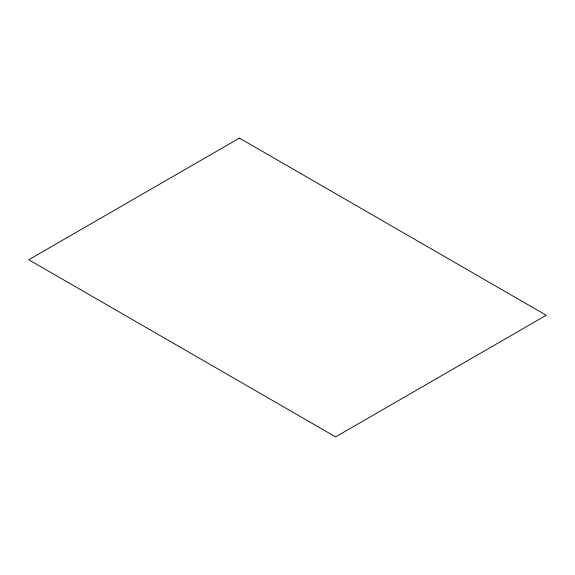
<?xml version="1.0" encoding="UTF-8"?>
<svg xmlns="http://www.w3.org/2000/svg" width="575" height="575" viewBox="0 0 575 575"><rect width="100%" height="100%" fill="white"/><g stroke="black" fill="none" stroke-linecap="round" stroke-linejoin="round"><path stroke-width="0.86" d="M239.416 138.115L28.75 259.742L335.584 436.885L546.25 315.258L239.416 138.115"/></g></svg>
